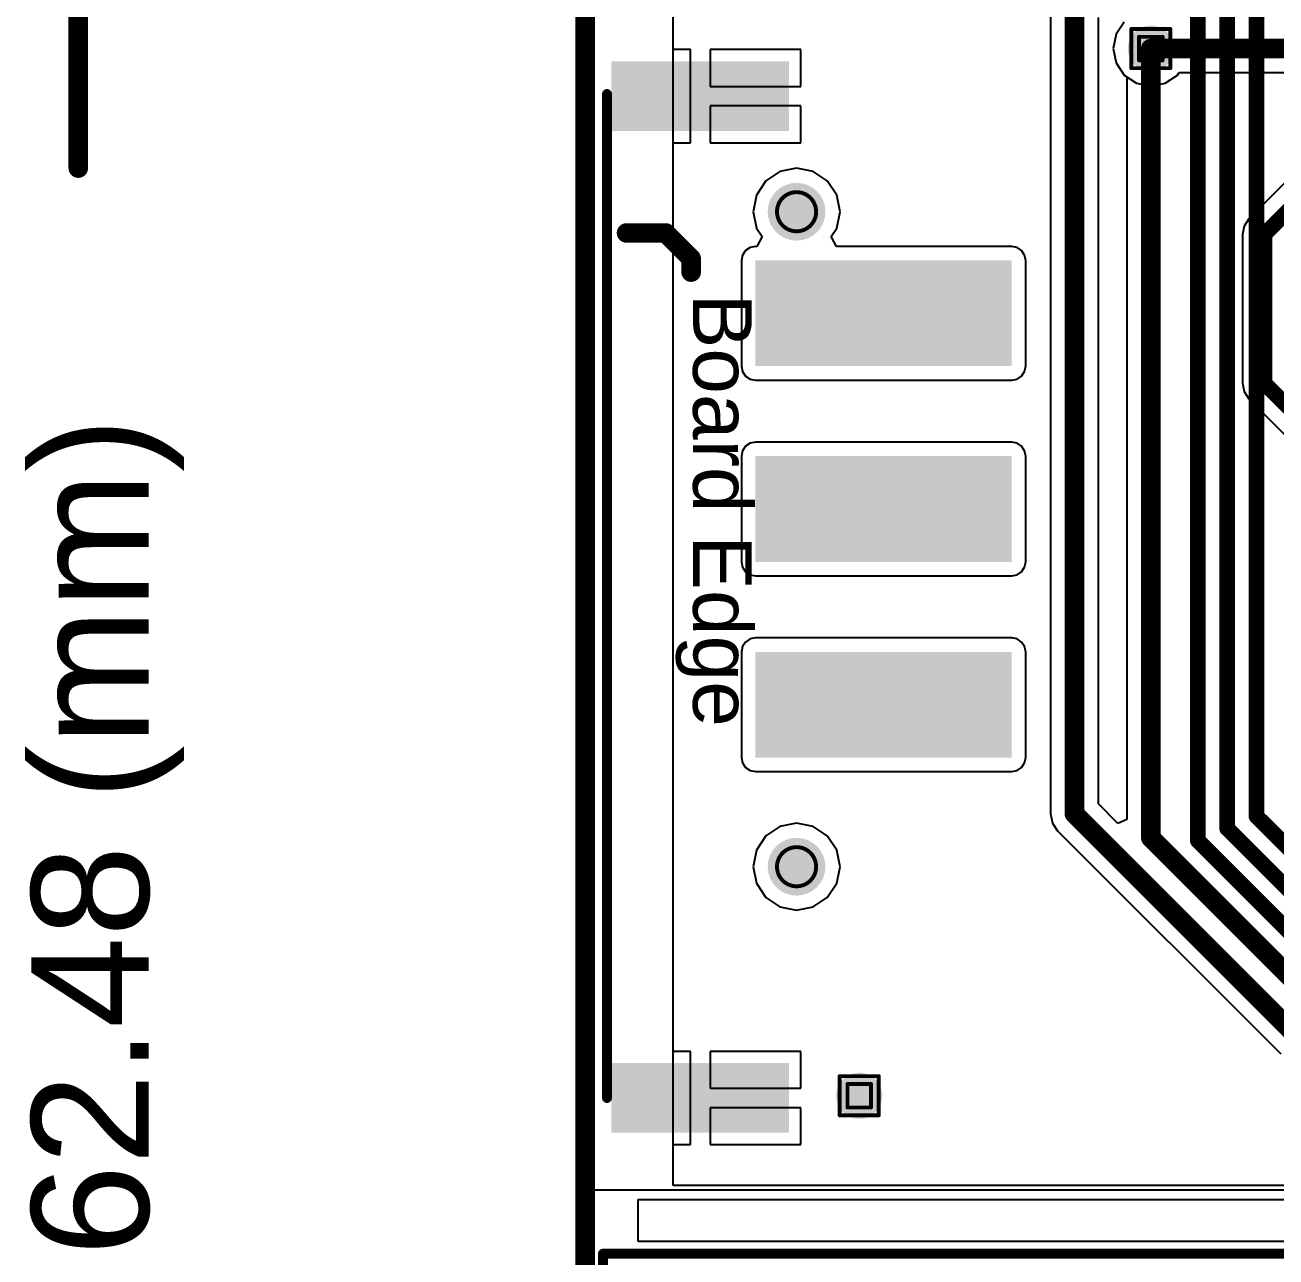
# Model space of a CAD drawing. Header units: inches. Extents: x -8 to 208, y -3 to 109.
# Drawn here: x -7.27 to 8.96, y 23.97 to 39.95 of the extents above; entities that cross this region are included whole.
import ezdxf

# ---------------------------------------------------------------- set-up
doc = ezdxf.new("R2010")
doc.units = ezdxf.units.IN
for name, color, linetype in [('BottomLayer', 5, 'Continuous'), ('BottomSolder', 6, 'Continuous'), ('DrillDrawing', 1, 'Continuous'), ('KeepOutLayer', 6, 'Continuous'), ('Mechanical1', 6, 'Continuous'), ('Mechanical2', 216, 'Continuous'), ('MultiLayer', 9, 'Continuous'), ('PadHoleLayer', 156, 'Continuous'), ('TopLayer', 1, 'Continuous'), ('TopOverlay', 2, 'Continuous'), ('TopPaste', 8, 'Continuous'), ('TopSolder', 216, 'Continuous'), ('ViaHoleLayer', 16, 'Continuous')]:
    doc.layers.add(name, color=color, linetype=linetype)
doc.styles.add('Arial', font='', dxfattribs={"height": 0.2})
doc.styles.get('Arial').set_extended_font_data('Arial')

# ---------------------------------------------------------------- blocks, each defined once
blk = doc.blocks.new('XKNANO_113_9')
at = {"layer": 'BottomSolder'}
for points in [[(-5.102, -5.388), (-4.898, -5.388), (-4.898, -5.592), (-5.102, -5.592)], [(3.398, -5.388), (3.602, -5.388), (3.602, -5.592), (3.398, -5.592)]]:
    blk.add_hatch(color=6, dxfattribs=at).paths.add_polyline_path(points)
at = {"layer": 'KeepOutLayer'}
for points in [[(-4.368, 1.595), (-2.996, 1.595), (-2.996, 4.922), (-4.368, 4.922)], [(-1.828, 1.595), (-0.456, 1.595), (-0.456, 4.922), (-1.828, 4.922)], [(0.712, 1.595), (2.084, 1.595), (2.084, 4.922), (0.712, 4.922)], [(-4.368, -6.025), (-2.996, -6.025), (-2.996, -2.698), (-4.368, -2.698)], [(-1.828, -6.025), (-0.456, -6.025), (-0.456, -2.698), (-1.828, -2.698)], [(0.712, -6.025), (2.084, -6.025), (2.084, -2.698), (0.712, -2.698)]]:
    blk.add_hatch(color=6, dxfattribs=at).paths.add_polyline_path(points)
at = {"layer": 'PadHoleLayer'}
h = blk.add_hatch(color=156, dxfattribs=at)
edge = h.paths.add_edge_path()
edge.add_arc((-5, -5.49), 0.375, 0, 360)
h = blk.add_hatch(color=156, dxfattribs=at)
edge = h.paths.add_edge_path()
edge.add_arc((3.5, -5.49), 0.375, 0, 360)
at = {"layer": 'TopLayer'}
for points in [[(-5.23, 7.31), (-4.43, 7.31), (-4.43, 6.17), (-5.23, 6.17)], [(-3.96, 7.31), (-3.16, 7.31), (-3.16, 6.17), (-3.96, 6.17)], [(-2.69, 7.31), (-1.89, 7.31), (-1.89, 6.17), (-2.69, 6.17)], [(-1.42, 7.31), (-0.62, 7.31), (-0.62, 6.17), (-1.42, 6.17)], [(-0.15, 7.31), (0.65, 7.31), (0.65, 6.17), (-0.15, 6.17)], [(1.12, 7.31), (1.92, 7.31), (1.92, 6.17), (1.12, 6.17)], [(2.07, 7.31), (2.87, 7.31), (2.87, 6.17), (2.07, 6.17)], [(-6.85, 6.31), (-6.15, 6.31), (-6.15, 4.21), (-6.85, 4.21)], [(6.15, 6.31), (6.85, 6.31), (6.85, 4.21), (6.15, 4.21)], [(-6.85, -5.69), (-6.15, -5.69), (-6.15, -7.79), (-6.85, -7.79)], [(6.15, -5.69), (6.85, -5.69), (6.85, -7.79), (6.15, -7.79)]]:
    blk.add_hatch(color=1, dxfattribs=at).paths.add_polyline_path(points)
at = {"layer": 'TopPaste'}
for points in [[(-5.23, 7.31), (-4.43, 7.31), (-4.43, 6.17), (-5.23, 6.17)], [(-3.96, 7.31), (-3.16, 7.31), (-3.16, 6.17), (-3.96, 6.17)], [(-2.69, 7.31), (-1.89, 7.31), (-1.89, 6.17), (-2.69, 6.17)], [(-1.42, 7.31), (-0.62, 7.31), (-0.62, 6.17), (-1.42, 6.17)], [(-0.15, 7.31), (0.65, 7.31), (0.65, 6.17), (-0.15, 6.17)], [(1.12, 7.31), (1.92, 7.31), (1.92, 6.17), (1.12, 6.17)], [(2.07, 7.31), (2.87, 7.31), (2.87, 6.17), (2.07, 6.17)], [(-6.85, 6.31), (-6.15, 6.31), (-6.15, 4.21), (-6.85, 4.21)], [(6.15, 6.31), (6.85, 6.31), (6.85, 4.21), (6.15, 4.21)], [(-6.85, -5.69), (-6.15, -5.69), (-6.15, -7.79), (-6.85, -7.79)], [(6.15, -5.69), (6.85, -5.69), (6.85, -7.79), (6.15, -7.79)]]:
    blk.add_hatch(color=8, dxfattribs=at).paths.add_polyline_path(points)
at = {"layer": 'TopSolder'}
for points in [[(-5.332, 7.412), (-4.328, 7.412), (-4.328, 6.068), (-5.332, 6.068)], [(-4.062, 7.412), (-3.058, 7.412), (-3.058, 6.068), (-4.062, 6.068)], [(-2.792, 7.412), (-1.788, 7.412), (-1.788, 6.068), (-2.792, 6.068)], [(-1.522, 7.412), (-0.518, 7.412), (-0.518, 6.068), (-1.522, 6.068)], [(-0.252, 7.412), (0.752, 7.412), (0.752, 6.068), (-0.252, 6.068)], [(1.018, 7.412), (2.022, 7.412), (2.022, 6.068), (1.018, 6.068)], [(1.968, 7.412), (2.972, 7.412), (2.972, 6.068), (1.968, 6.068)], [(-6.952, 6.412), (-6.048, 6.412), (-6.048, 4.108), (-6.952, 4.108)], [(6.048, 6.412), (6.952, 6.412), (6.952, 4.108), (6.048, 4.108)], [(-5.102, -5.388), (-4.898, -5.388), (-4.898, -5.592), (-5.102, -5.592)], [(3.398, -5.388), (3.602, -5.388), (3.602, -5.592), (3.398, -5.592)], [(-6.952, -5.588), (-6.048, -5.588), (-6.048, -7.892), (-6.952, -7.892)], [(6.048, -5.588), (6.952, -5.588), (6.952, -7.892), (6.048, -7.892)]]:
    blk.add_hatch(color=216, dxfattribs=at).paths.add_polyline_path(points)
at = {"layer": 'TopOverlay'}
for points in [[(-5.461, 7.061, 0.127, 0.127, 0), (-6.604, 7.061, 0.127, 0.127, 0)], [(-6.604, 6.553, 0.127, 0.127, 0), (-6.604, 7.061, 0.127, 0.127, 0)], [(6.579, 7.061, 0.127, 0.127, 0), (5.436, 7.061, 0.127, 0.127, 0)], [(6.579, 6.553, 0.127, 0.127, 0), (6.579, 7.061, 0.127, 0.127, 0)], [(-4.724, -7.188, 0.254, 0.254, 0), (-4.394, -6.858, 0.254, 0.254, 0)], [(-4.216, -6.858, 0.254, 0.254, 0), (-4.394, -6.858, 0.254, 0.254, 0)], [(-4.724, -7.696, 0.254, 0.254, 0), (-4.724, -7.188, 0.254, 0.254, 0)], [(6.502, -7.95, 0.127, 0.127, 0), (-6.528, -7.95, 0.127, 0.127, 0)]]:
    blk.add_lwpolyline(points, format="xyseb", dxfattribs=at)
for points in [[(-6.636, 7.061, 0.0635, 0.0635, 1), (-6.572, 7.061, 0.0635, 0.0635, 1)], [(-6.636, 7.061, 0.0635, 0.0635, 1), (-6.572, 7.061, 0.0635, 0.0635, 1)], [(-5.493, 7.061, 0.0635, 0.0635, 1), (-5.429, 7.061, 0.0635, 0.0635, 1)], [(5.404, 7.061, 0.0635, 0.0635, 1), (5.467, 7.061, 0.0635, 0.0635, 1)], [(6.547, 7.061, 0.0635, 0.0635, 1), (6.61, 7.061, 0.0635, 0.0635, 1)], [(6.547, 7.061, 0.0635, 0.0635, 1), (6.61, 7.061, 0.0635, 0.0635, 1)], [(-6.636, 6.553, 0.0635, 0.0635, 1), (-6.572, 6.553, 0.0635, 0.0635, 1)], [(6.547, 6.553, 0.0635, 0.0635, 1), (6.61, 6.553, 0.0635, 0.0635, 1)], [(-4.458, -6.858, 0.127, 0.127, 1), (-4.331, -6.858, 0.127, 0.127, 1)], [(-4.458, -6.858, 0.127, 0.127, 1), (-4.331, -6.858, 0.127, 0.127, 1)], [(-4.28, -6.858, 0.127, 0.127, 1), (-4.153, -6.858, 0.127, 0.127, 1)], [(-4.788, -7.188, 0.127, 0.127, 1), (-4.661, -7.188, 0.127, 0.127, 1)], [(-4.788, -7.188, 0.127, 0.127, 1), (-4.661, -7.188, 0.127, 0.127, 1)], [(-4.788, -7.696, 0.127, 0.127, 1), (-4.661, -7.696, 0.127, 0.127, 1)], [(-6.56, -7.95, 0.0635, 0.0635, 1), (-6.496, -7.95, 0.0635, 0.0635, 1)], [(6.471, -7.95, 0.0635, 0.0635, 1), (6.534, -7.95, 0.0635, 0.0635, 1)]]:
    blk.add_lwpolyline(points, format="xyseb", close=True, dxfattribs=at)
at = {"layer": 'TopOverlay', "style": 'Arial'}
blk.add_text('Board Edge', height=0.762, dxfattribs=at).set_placement((-3.937, -6.833))
blk = doc.blocks.new('J102K1CS33VDC_20_83')
at = {"layer": 'BottomLayer'}
blk.add_hatch(color=5, dxfattribs=at).paths.add_polyline_path([(1, 1), (1, -1), (-1, -1), (-1, 1)])
h = blk.add_hatch(color=5, dxfattribs=at)
edge = h.paths.add_edge_path()
edge.add_arc((10.16, 0), 1, 0, 360)
h = blk.add_hatch(color=5, dxfattribs=at)
edge = h.paths.add_edge_path()
edge.add_arc((12.7, 0), 1, 0, 360)
h = blk.add_hatch(color=5, dxfattribs=at)
edge = h.paths.add_edge_path()
edge.add_arc((10.16, -7.62), 1, 0, 360)
h = blk.add_hatch(color=5, dxfattribs=at)
edge = h.paths.add_edge_path()
edge.add_arc((12.7, -7.62), 1, 0, 360)
at = {"layer": 'BottomSolder'}
blk.add_hatch(color=6, dxfattribs=at).paths.add_polyline_path([(1.102, 1.102), (1.102, -1.102), (-1.102, -1.102), (-1.102, 1.102)])
h = blk.add_hatch(color=6, dxfattribs=at)
edge = h.paths.add_edge_path()
edge.add_arc((10.16, 0), 1.102, 0, 360)
h = blk.add_hatch(color=6, dxfattribs=at)
edge = h.paths.add_edge_path()
edge.add_arc((12.7, 0), 1.102, 0, 360)
h = blk.add_hatch(color=6, dxfattribs=at)
edge = h.paths.add_edge_path()
edge.add_arc((10.16, -7.62), 1.102, 0, 360)
h = blk.add_hatch(color=6, dxfattribs=at)
edge = h.paths.add_edge_path()
edge.add_arc((12.7, -7.62), 1.102, 0, 360)
at = {"layer": 'MultiLayer'}
blk.add_hatch(color=9, dxfattribs=at).paths.add_polyline_path([(1, 1), (1, -1), (-1, -1), (-1, 1)])
h = blk.add_hatch(color=9, dxfattribs=at)
edge = h.paths.add_edge_path()
edge.add_arc((10.16, 0), 1, 0, 360)
h = blk.add_hatch(color=9, dxfattribs=at)
edge = h.paths.add_edge_path()
edge.add_arc((12.7, 0), 1, 0, 360)
h = blk.add_hatch(color=9, dxfattribs=at)
edge = h.paths.add_edge_path()
edge.add_arc((10.16, -7.62), 1, 0, 360)
h = blk.add_hatch(color=9, dxfattribs=at)
edge = h.paths.add_edge_path()
edge.add_arc((12.7, -7.62), 1, 0, 360)
at = {"layer": 'PadHoleLayer'}
h = blk.add_hatch(color=156, dxfattribs=at)
edge = h.paths.add_edge_path()
edge.add_arc((0, 0), 0.51, 0, 360)
h = blk.add_hatch(color=156, dxfattribs=at)
edge = h.paths.add_edge_path()
edge.add_arc((10.16, 0), 0.51, 0, 360)
h = blk.add_hatch(color=156, dxfattribs=at)
edge = h.paths.add_edge_path()
edge.add_arc((12.7, 0), 0.51, 0, 360)
h = blk.add_hatch(color=156, dxfattribs=at)
edge = h.paths.add_edge_path()
edge.add_arc((10.16, -7.62), 0.51, 0, 360)
h = blk.add_hatch(color=156, dxfattribs=at)
edge = h.paths.add_edge_path()
edge.add_arc((12.7, -7.62), 0.51, 0, 360)
at = {"layer": 'TopLayer'}
blk.add_hatch(color=1, dxfattribs=at).paths.add_polyline_path([(1, 1), (1, -1), (-1, -1), (-1, 1)])
h = blk.add_hatch(color=1, dxfattribs=at)
edge = h.paths.add_edge_path()
edge.add_arc((10.16, 0), 1, 0, 360)
h = blk.add_hatch(color=1, dxfattribs=at)
edge = h.paths.add_edge_path()
edge.add_arc((12.7, 0), 1, 0, 360)
h = blk.add_hatch(color=1, dxfattribs=at)
edge = h.paths.add_edge_path()
edge.add_arc((10.16, -7.62), 1, 0, 360)
h = blk.add_hatch(color=1, dxfattribs=at)
edge = h.paths.add_edge_path()
edge.add_arc((12.7, -7.62), 1, 0, 360)
at = {"layer": 'TopSolder'}
blk.add_hatch(color=216, dxfattribs=at).paths.add_polyline_path([(1.102, 1.102), (1.102, -1.102), (-1.102, -1.102), (-1.102, 1.102)])
h = blk.add_hatch(color=216, dxfattribs=at)
edge = h.paths.add_edge_path()
edge.add_arc((10.16, 0), 1.102, 0, 360)
h = blk.add_hatch(color=216, dxfattribs=at)
edge = h.paths.add_edge_path()
edge.add_arc((12.7, 0), 1.102, 0, 360)
h = blk.add_hatch(color=216, dxfattribs=at)
edge = h.paths.add_edge_path()
edge.add_arc((10.16, -7.62), 1.102, 0, 360)
h = blk.add_hatch(color=216, dxfattribs=at)
edge = h.paths.add_edge_path()
edge.add_arc((12.7, -7.62), 1.102, 0, 360)
at = {"layer": 'TopOverlay'}
for points in [[(-1.42, -3.81, 0.127, 0.127, 0), (-1.42, 1.48, 0.127, 0.127, 0)], [(-1.42, 1.48, 0.127, 0.127, 0), (14.12, 1.48, 0.127, 0.127, 0)], [(14.12, -3.81, 0.127, 0.127, 0), (14.12, 1.48, 0.127, 0.127, 0)], [(1.252, 0.028, 0.254, 0.254, 0), (1.379, 0.155, 0.254, 0.254, 0)], [(1.379, -0.099, 0.254, 0.254, 0), (1.379, 0.155, 0.254, 0.254, 0)], [(1.252, 0.028, 0.254, 0.254, 0), (1.379, -0.099, 0.254, 0.254, 0)], [(10.16, -2.057, 0.254, 0.254, 0), (10.16, -1.549, 0.254, 0.254, 0)], [(12.7, -2.057, 0.254, 0.254, 0), (12.7, -1.549, 0.254, 0.254, 0)], [(1.27, -5.766, 0.254, 0.254, 0), (1.27, -1.753, 0.254, 0.254, 0)], [(10.16, -2.057, 0.254, 0.254, 0), (12.7, -2.057, 0.254, 0.254, 0)], [(9.906, -4.343, 0.254, 0.254, 0), (9.906, -3.632, 0.254, 0.254, 0)], [(9.906, -3.632, 0.254, 0.254, 0), (12.751, -3.632, 0.254, 0.254, 0)], [(12.751, -4.318, 0.254, 0.254, 0), (12.751, -3.632, 0.254, 0.254, 0)], [(-1.42, -9.1, 0.127, 0.127, 0), (-1.42, -3.81, 0.127, 0.127, 0)], [(14.12, -9.1, 0.127, 0.127, 0), (14.12, -3.81, 0.127, 0.127, 0)], [(9.398, -5.766, 0.254, 0.254, 0), (10.465, -4.699, 0.254, 0.254, 0)], [(11.455, -5.918, 0.254, 0.254, 0), (11.455, -5.258, 0.254, 0.254, 0)], [(9.957, -5.918, 0.254, 0.254, 0), (9.957, -5.613, 0.254, 0.254, 0)], [(1.27, -5.766, 0.254, 0.254, 0), (9.398, -5.766, 0.254, 0.254, 0)], [(9.957, -5.918, 0.254, 0.254, 0), (11.455, -5.918, 0.254, 0.254, 0)], [(-1.42, -9.1, 0.127, 0.127, 0), (14.12, -9.1, 0.127, 0.127, 0)]]:
    blk.add_lwpolyline(points, format="xyseb", dxfattribs=at)
for points in [[(-1.452, 1.48, 0.0635, 0.0635, 1), (-1.388, 1.48, 0.0635, 0.0635, 1)], [(-1.452, 1.48, 0.0635, 0.0635, 1), (-1.388, 1.48, 0.0635, 0.0635, 1)], [(14.088, 1.48, 0.0635, 0.0635, 1), (14.152, 1.48, 0.0635, 0.0635, 1)], [(14.088, 1.48, 0.0635, 0.0635, 1), (14.152, 1.48, 0.0635, 0.0635, 1)], [(1.315, 0.155, 0.127, 0.127, 1), (1.442, 0.155, 0.127, 0.127, 1)], [(1.315, 0.155, 0.127, 0.127, 1), (1.442, 0.155, 0.127, 0.127, 1)], [(1.188, 0.028, 0.127, 0.127, 1), (1.315, 0.028, 0.127, 0.127, 1)], [(1.188, 0.028, 0.127, 0.127, 1), (1.315, 0.028, 0.127, 0.127, 1)], [(1.315, -0.099, 0.127, 0.127, 1), (1.442, -0.099, 0.127, 0.127, 1)], [(1.315, -0.099, 0.127, 0.127, 1), (1.442, -0.099, 0.127, 0.127, 1)], [(10.457, -1.549, 0.254, 0.254, 1), (9.863, -1.549, 0.254, 0.254, 1)], [(12.997, -1.549, 0.254, 0.254, 1), (12.403, -1.549, 0.254, 0.254, 1)], [(1.567, -1.753, 0.254, 0.254, 1), (0.973, -1.753, 0.254, 0.254, 1)], [(9.799, -1.549, 0.127, 0.127, 1), (9.926, -1.549, 0.127, 0.127, 1)], [(10.097, -1.549, 0.127, 0.127, 1), (10.223, -1.549, 0.127, 0.127, 1)], [(10.394, -1.549, 0.127, 0.127, 1), (10.521, -1.549, 0.127, 0.127, 1)], [(12.339, -1.549, 0.127, 0.127, 1), (12.466, -1.549, 0.127, 0.127, 1)], [(12.636, -1.549, 0.127, 0.127, 1), (12.764, -1.549, 0.127, 0.127, 1)], [(12.934, -1.549, 0.127, 0.127, 1), (13.061, -1.549, 0.127, 0.127, 1)], [(0.909, -1.753, 0.127, 0.127, 1), (1.036, -1.753, 0.127, 0.127, 1)], [(1.206, -1.753, 0.127, 0.127, 1), (1.333, -1.753, 0.127, 0.127, 1)], [(1.504, -1.753, 0.127, 0.127, 1), (1.631, -1.753, 0.127, 0.127, 1)], [(10.097, -2.057, 0.127, 0.127, 1), (10.223, -2.057, 0.127, 0.127, 1)], [(10.097, -2.057, 0.127, 0.127, 1), (10.223, -2.057, 0.127, 0.127, 1)], [(12.636, -2.057, 0.127, 0.127, 1), (12.764, -2.057, 0.127, 0.127, 1)], [(12.636, -2.057, 0.127, 0.127, 1), (12.764, -2.057, 0.127, 0.127, 1)], [(9.842, -3.632, 0.127, 0.127, 1), (9.97, -3.632, 0.127, 0.127, 1)], [(9.842, -3.632, 0.127, 0.127, 1), (9.97, -3.632, 0.127, 0.127, 1)], [(12.687, -3.632, 0.127, 0.127, 1), (12.814, -3.632, 0.127, 0.127, 1)], [(12.687, -3.632, 0.127, 0.127, 1), (12.814, -3.632, 0.127, 0.127, 1)], [(-1.452, -3.81, 0.0635, 0.0635, 1), (-1.388, -3.81, 0.0635, 0.0635, 1)], [(-1.452, -3.81, 0.0635, 0.0635, 1), (-1.388, -3.81, 0.0635, 0.0635, 1)], [(13.048, -4.318, 0.254, 0.254, 1), (12.454, -4.318, 0.254, 0.254, 1)], [(14.088, -3.81, 0.0635, 0.0635, 1), (14.152, -3.81, 0.0635, 0.0635, 1)], [(14.088, -3.81, 0.0635, 0.0635, 1), (14.152, -3.81, 0.0635, 0.0635, 1)], [(10.203, -4.343, 0.254, 0.254, 1), (9.609, -4.343, 0.254, 0.254, 1)], [(9.545, -4.343, 0.127, 0.127, 1), (9.672, -4.343, 0.127, 0.127, 1)], [(9.842, -4.343, 0.127, 0.127, 1), (9.97, -4.343, 0.127, 0.127, 1)], [(10.14, -4.343, 0.127, 0.127, 1), (10.267, -4.343, 0.127, 0.127, 1)], [(12.39, -4.318, 0.127, 0.127, 1), (12.517, -4.318, 0.127, 0.127, 1)], [(12.687, -4.318, 0.127, 0.127, 1), (12.814, -4.318, 0.127, 0.127, 1)], [(12.985, -4.318, 0.127, 0.127, 1), (13.112, -4.318, 0.127, 0.127, 1)], [(10.401, -4.699, 0.127, 0.127, 1), (10.528, -4.699, 0.127, 0.127, 1)], [(11.753, -5.258, 0.254, 0.254, 1), (11.158, -5.258, 0.254, 0.254, 1)], [(11.095, -5.258, 0.127, 0.127, 1), (11.222, -5.258, 0.127, 0.127, 1)], [(11.392, -5.258, 0.127, 0.127, 1), (11.519, -5.258, 0.127, 0.127, 1)], [(11.689, -5.258, 0.127, 0.127, 1), (11.816, -5.258, 0.127, 0.127, 1)], [(9.893, -5.613, 0.127, 0.127, 1), (10.02, -5.613, 0.127, 0.127, 1)], [(1.206, -5.766, 0.127, 0.127, 1), (1.333, -5.766, 0.127, 0.127, 1)], [(1.206, -5.766, 0.127, 0.127, 1), (1.333, -5.766, 0.127, 0.127, 1)], [(9.334, -5.766, 0.127, 0.127, 1), (9.461, -5.766, 0.127, 0.127, 1)], [(9.334, -5.766, 0.127, 0.127, 1), (9.461, -5.766, 0.127, 0.127, 1)], [(9.893, -5.918, 0.127, 0.127, 1), (10.02, -5.918, 0.127, 0.127, 1)], [(9.893, -5.918, 0.127, 0.127, 1), (10.02, -5.918, 0.127, 0.127, 1)], [(11.392, -5.918, 0.127, 0.127, 1), (11.519, -5.918, 0.127, 0.127, 1)], [(11.392, -5.918, 0.127, 0.127, 1), (11.519, -5.918, 0.127, 0.127, 1)], [(-1.452, -9.1, 0.0635, 0.0635, 1), (-1.388, -9.1, 0.0635, 0.0635, 1)], [(-1.452, -9.1, 0.0635, 0.0635, 1), (-1.388, -9.1, 0.0635, 0.0635, 1)], [(14.088, -9.1, 0.0635, 0.0635, 1), (14.152, -9.1, 0.0635, 0.0635, 1)], [(14.088, -9.1, 0.0635, 0.0635, 1), (14.152, -9.1, 0.0635, 0.0635, 1)]]:
    blk.add_lwpolyline(points, format="xyseb", close=True, dxfattribs=at)
at = {"layer": 'TopOverlay', "style": 'Arial'}
blk.add_text('1', height=0.8, rotation=360, dxfattribs=at).set_placement((-0.33, -2.134))

msp = doc.modelspace()

# ---------------------------------------------------------------- hatches: boundary and pattern name
at = {"layer": 'BottomLayer'}
h = msp.add_hatch(color=5, dxfattribs=at)
edge = h.paths.add_edge_path()
edge.add_arc((7.341, 39.649), 0.3, 0, 360)
h = msp.add_hatch(color=5, dxfattribs=at)
edge = h.paths.add_edge_path()
edge.add_arc((3.556, 26.06), 0.3, 0, 360)
at = {"layer": 'TopLayer'}
h = msp.add_hatch(color=1, dxfattribs=at)
edge = h.paths.add_edge_path()
edge.add_arc((7.341, 39.649), 0.3, 0, 360)
h = msp.add_hatch(color=1, dxfattribs=at)
edge = h.paths.add_edge_path()
edge.add_arc((3.556, 26.06), 0.3, 0, 360)
at = {"layer": 'ViaHoleLayer'}
h = msp.add_hatch(color=16, dxfattribs=at)
edge = h.paths.add_edge_path()
edge.add_arc((7.341, 39.649), 0.15, 0, 360)
h = msp.add_hatch(color=16, dxfattribs=at)
edge = h.paths.add_edge_path()
edge.add_arc((3.556, 26.06), 0.15, 0, 360)

# ---------------------------------------------------------------- linework, layer by layer
at = {"layer": 'BottomLayer'}
for p, q in [((1.143, 24.895), (1.143, 56.845)), ((6.996, 39.994), (6.891, 39.836)), ((6.891, 39.836), (6.853, 39.649)), ((6.853, 39.649), (6.891, 39.463)), ((6.891, 39.463), (6.996, 39.305)), ((6.996, 39.305), (7.154, 39.199)), ((7.527, 39.199), (7.685, 39.305)), ((7.685, 39.305), (7.708, 39.339)), ((7.708, 39.339), (9.412, 39.339)), ((7.154, 39.199), (7.341, 39.162)), ((7.341, 39.162), (7.527, 39.199)), ((2.528, 38.053), (2.345, 37.931)), ((2.743, 38.096), (2.528, 38.053)), ((2.959, 38.053), (2.743, 38.096)), ((3.142, 37.931), (2.959, 38.053)), ((9.319, 38.144), (8.612, 37.438)), ((2.345, 37.931), (2.222, 37.748)), ((3.264, 37.748), (3.142, 37.931)), ((2.222, 37.748), (2.18, 37.532)), ((3.307, 37.532), (3.264, 37.748)), ((2.18, 37.532), (2.222, 37.317)), ((3.264, 37.317), (3.307, 37.532)), ((8.551, 37.345), (8.529, 37.236)), ((8.612, 37.438), (8.551, 37.345)), ((2.222, 37.317), (2.295, 37.209)), ((2.295, 37.209), (2.227, 37.082)), ((3.192, 37.209), (3.264, 37.317)), ((3.26, 37.082), (3.192, 37.209)), ((8.529, 37.236), (8.529, 37.236)), ((8.529, 37.236), (8.529, 35.306)), ((2.08, 37.028), (2.041, 36.97)), ((2.139, 37.068), (2.08, 37.028)), ((2.208, 37.082), (2.139, 37.068)), ((2.227, 37.082), (2.208, 37.082)), ((5.535, 37.082), (3.26, 37.082)), ((5.605, 37.068), (5.535, 37.082)), ((5.664, 37.028), (5.605, 37.068)), ((5.703, 36.97), (5.664, 37.028)), ((2.041, 36.97), (2.027, 36.9)), ((2.027, 36.9), (2.027, 35.529)), ((5.717, 36.9), (5.703, 36.97)), ((5.717, 35.529), (5.717, 36.9)), ((2.027, 35.529), (2.041, 35.459)), ((2.041, 35.459), (2.08, 35.4)), ((2.08, 35.4), (2.139, 35.361)), ((5.605, 35.361), (5.664, 35.4)), ((5.664, 35.4), (5.703, 35.459)), ((5.703, 35.459), (5.717, 35.529)), ((2.139, 35.361), (2.208, 35.347)), ((2.208, 35.347), (5.535, 35.347)), ((5.535, 35.347), (5.605, 35.361)), ((8.529, 35.306), (8.529, 35.306)), ((8.529, 35.306), (8.551, 35.197)), ((8.551, 35.197), (8.612, 35.105)), ((8.612, 35.105), (9.273, 34.444)), ((2.041, 34.43), (2.027, 34.36)), ((2.08, 34.488), (2.041, 34.43)), ((2.139, 34.528), (2.08, 34.488)), ((2.208, 34.542), (2.139, 34.528)), ((5.535, 34.542), (2.208, 34.542)), ((5.605, 34.528), (5.535, 34.542)), ((5.664, 34.488), (5.605, 34.528)), ((5.703, 34.43), (5.664, 34.488)), ((5.717, 34.36), (5.703, 34.43)), ((2.027, 34.36), (2.027, 32.989)), ((5.717, 32.989), (5.717, 34.36)), ((2.027, 32.989), (2.041, 32.919)), ((5.703, 32.919), (5.717, 32.989)), ((2.041, 32.919), (2.08, 32.86)), ((2.08, 32.86), (2.139, 32.821)), ((2.139, 32.821), (2.208, 32.807)), ((2.208, 32.807), (5.535, 32.807)), ((5.535, 32.807), (5.605, 32.821)), ((5.605, 32.821), (5.664, 32.86)), ((5.664, 32.86), (5.703, 32.919)), ((2.139, 31.988), (2.08, 31.948)), ((2.208, 32.002), (2.139, 31.988)), ((5.535, 32.002), (2.208, 32.002)), ((5.605, 31.988), (5.535, 32.002)), ((5.664, 31.948), (5.605, 31.988)), ((2.041, 31.89), (2.027, 31.82)), ((2.027, 31.82), (2.027, 30.449)), ((2.08, 31.948), (2.041, 31.89)), ((5.703, 31.89), (5.664, 31.948)), ((5.717, 31.82), (5.703, 31.89)), ((5.717, 30.449), (5.717, 31.82)), ((2.027, 30.449), (2.041, 30.379)), ((2.041, 30.379), (2.08, 30.32)), ((5.664, 30.32), (5.703, 30.379)), ((5.703, 30.379), (5.717, 30.449)), ((2.08, 30.32), (2.139, 30.281)), ((2.139, 30.281), (2.208, 30.267)), ((2.208, 30.267), (5.535, 30.267)), ((5.535, 30.267), (5.605, 30.281)), ((5.605, 30.281), (5.664, 30.32)), ((2.528, 29.553), (2.345, 29.431)), ((2.743, 29.596), (2.528, 29.553)), ((2.959, 29.553), (2.743, 29.596)), ((3.142, 29.431), (2.959, 29.553)), ((2.345, 29.431), (2.222, 29.248)), ((3.264, 29.248), (3.142, 29.431)), ((2.222, 29.248), (2.18, 29.032)), ((3.307, 29.032), (3.264, 29.248)), ((2.18, 29.032), (2.222, 28.817)), ((3.264, 28.817), (3.307, 29.032)), ((2.222, 28.817), (2.345, 28.634)), ((3.142, 28.634), (3.264, 28.817)), ((2.345, 28.634), (2.528, 28.511)), ((2.959, 28.511), (3.142, 28.634)), ((2.528, 28.511), (2.743, 28.469)), ((2.743, 28.469), (2.959, 28.511)), ((0, 0.686), (0, 24.841)), ((0, 24.841), (16.789, 24.841)), ((10.297, 24.895), (1.143, 24.895))]:
    msp.add_line(p, q, dxfattribs=at)
for points in [[(7.341, 39.649, 0.254, 0.254, 0), (9.779, 39.649, 0.254, 0.254, 0)], [(8.814, 37.236, 0.203, 0.203, 0), (9.52, 37.943, 0.203, 0.203, 0)], [(8.814, 35.306, 0.203, 0.203, 0), (8.814, 37.236, 0.203, 0.203, 0)], [(8.814, 35.306, 0.203, 0.203, 0), (9.474, 34.646, 0.203, 0.203, 0)]]:
    msp.add_lwpolyline(points, format="xyseb", dxfattribs=at)
for points in [[(7.277, 39.649, 0.127, 0.127, 1), (7.404, 39.649, 0.127, 0.127, 1)], [(8.763, 37.236, 0.102, 0.102, 1), (8.865, 37.236, 0.102, 0.102, 1)], [(8.763, 37.236, 0.102, 0.102, 1), (8.865, 37.236, 0.102, 0.102, 1)], [(8.763, 35.306, 0.102, 0.102, 1), (8.865, 35.306, 0.102, 0.102, 1)], [(8.763, 35.306, 0.102, 0.102, 1), (8.865, 35.306, 0.102, 0.102, 1)]]:
    msp.add_lwpolyline(points, format="xyseb", close=True, dxfattribs=at)
at = {"layer": 'DrillDrawing'}
for points in [[(7.087, 39.903, 0.0508, 0.0508, 0), (7.595, 39.903, 0.0508, 0.0508, 0)], [(7.087, 39.395, 0.0508, 0.0508, 0), (7.087, 39.903, 0.0508, 0.0508, 0)], [(7.188, 39.802, 0.0508, 0.0508, 0), (7.493, 39.802, 0.0508, 0.0508, 0)], [(7.188, 39.497, 0.0508, 0.0508, 0), (7.188, 39.802, 0.0508, 0.0508, 0)], [(7.493, 39.497, 0.0508, 0.0508, 0), (7.493, 39.802, 0.0508, 0.0508, 0)], [(7.595, 39.395, 0.0508, 0.0508, 0), (7.595, 39.903, 0.0508, 0.0508, 0)], [(7.188, 39.497, 0.0508, 0.0508, 0), (7.493, 39.497, 0.0508, 0.0508, 0)], [(7.087, 39.395, 0.0508, 0.0508, 0), (7.595, 39.395, 0.0508, 0.0508, 0)], [(3.302, 26.314, 0.0508, 0.0508, 0), (3.81, 26.314, 0.0508, 0.0508, 0)], [(3.302, 25.806, 0.0508, 0.0508, 0), (3.302, 26.314, 0.0508, 0.0508, 0)], [(3.81, 25.806, 0.0508, 0.0508, 0), (3.81, 26.314, 0.0508, 0.0508, 0)], [(3.404, 26.213, 0.0508, 0.0508, 0), (3.708, 26.213, 0.0508, 0.0508, 0)], [(3.404, 25.908, 0.0508, 0.0508, 0), (3.404, 26.213, 0.0508, 0.0508, 0)], [(3.708, 25.908, 0.0508, 0.0508, 0), (3.708, 26.213, 0.0508, 0.0508, 0)], [(3.302, 25.806, 0.0508, 0.0508, 0), (3.81, 25.806, 0.0508, 0.0508, 0)], [(3.404, 25.908, 0.0508, 0.0508, 0), (3.708, 25.908, 0.0508, 0.0508, 0)]]:
    msp.add_lwpolyline(points, format="xyseb", dxfattribs=at)
for points in [[(7.074, 39.903, 0.0254, 0.0254, 1), (7.099, 39.903, 0.0254, 0.0254, 1)], [(7.074, 39.903, 0.0254, 0.0254, 1), (7.099, 39.903, 0.0254, 0.0254, 1)], [(7.175, 39.802, 0.0254, 0.0254, 1), (7.201, 39.802, 0.0254, 0.0254, 1)], [(7.175, 39.802, 0.0254, 0.0254, 1), (7.201, 39.802, 0.0254, 0.0254, 1)], [(7.48, 39.802, 0.0254, 0.0254, 1), (7.506, 39.802, 0.0254, 0.0254, 1)], [(7.48, 39.802, 0.0254, 0.0254, 1), (7.506, 39.802, 0.0254, 0.0254, 1)], [(7.582, 39.903, 0.0254, 0.0254, 1), (7.607, 39.903, 0.0254, 0.0254, 1)], [(7.582, 39.903, 0.0254, 0.0254, 1), (7.607, 39.903, 0.0254, 0.0254, 1)], [(7.175, 39.497, 0.0254, 0.0254, 1), (7.201, 39.497, 0.0254, 0.0254, 1)], [(7.175, 39.497, 0.0254, 0.0254, 1), (7.201, 39.497, 0.0254, 0.0254, 1)], [(7.48, 39.497, 0.0254, 0.0254, 1), (7.506, 39.497, 0.0254, 0.0254, 1)], [(7.48, 39.497, 0.0254, 0.0254, 1), (7.506, 39.497, 0.0254, 0.0254, 1)], [(7.074, 39.395, 0.0254, 0.0254, 1), (7.099, 39.395, 0.0254, 0.0254, 1)], [(7.074, 39.395, 0.0254, 0.0254, 1), (7.099, 39.395, 0.0254, 0.0254, 1)], [(7.582, 39.395, 0.0254, 0.0254, 1), (7.607, 39.395, 0.0254, 0.0254, 1)], [(7.582, 39.395, 0.0254, 0.0254, 1), (7.607, 39.395, 0.0254, 0.0254, 1)], [(2.997, 37.532, 0.0508, 0.0508, 1), (2.489, 37.532, 0.0508, 0.0508, 1)], [(2.477, 37.532, 0.0254, 0.0254, 1), (2.502, 37.532, 0.0254, 0.0254, 1)], [(2.985, 37.532, 0.0254, 0.0254, 1), (3.01, 37.532, 0.0254, 0.0254, 1)], [(2.997, 29.032, 0.0508, 0.0508, 1), (2.489, 29.032, 0.0508, 0.0508, 1)], [(2.477, 29.032, 0.0254, 0.0254, 1), (2.502, 29.032, 0.0254, 0.0254, 1)], [(2.985, 29.032, 0.0254, 0.0254, 1), (3.01, 29.032, 0.0254, 0.0254, 1)], [(3.289, 26.314, 0.0254, 0.0254, 1), (3.315, 26.314, 0.0254, 0.0254, 1)], [(3.289, 26.314, 0.0254, 0.0254, 1), (3.315, 26.314, 0.0254, 0.0254, 1)], [(3.797, 26.314, 0.0254, 0.0254, 1), (3.823, 26.314, 0.0254, 0.0254, 1)], [(3.797, 26.314, 0.0254, 0.0254, 1), (3.823, 26.314, 0.0254, 0.0254, 1)], [(3.391, 26.213, 0.0254, 0.0254, 1), (3.416, 26.213, 0.0254, 0.0254, 1)], [(3.391, 26.213, 0.0254, 0.0254, 1), (3.416, 26.213, 0.0254, 0.0254, 1)], [(3.696, 26.213, 0.0254, 0.0254, 1), (3.721, 26.213, 0.0254, 0.0254, 1)], [(3.696, 26.213, 0.0254, 0.0254, 1), (3.721, 26.213, 0.0254, 0.0254, 1)], [(3.289, 25.806, 0.0254, 0.0254, 1), (3.315, 25.806, 0.0254, 0.0254, 1)], [(3.289, 25.806, 0.0254, 0.0254, 1), (3.315, 25.806, 0.0254, 0.0254, 1)], [(3.391, 25.908, 0.0254, 0.0254, 1), (3.416, 25.908, 0.0254, 0.0254, 1)], [(3.391, 25.908, 0.0254, 0.0254, 1), (3.416, 25.908, 0.0254, 0.0254, 1)], [(3.696, 25.908, 0.0254, 0.0254, 1), (3.721, 25.908, 0.0254, 0.0254, 1)], [(3.696, 25.908, 0.0254, 0.0254, 1), (3.721, 25.908, 0.0254, 0.0254, 1)], [(3.797, 25.806, 0.0254, 0.0254, 1), (3.823, 25.806, 0.0254, 0.0254, 1)], [(3.797, 25.806, 0.0254, 0.0254, 1), (3.823, 25.806, 0.0254, 0.0254, 1)]]:
    msp.add_lwpolyline(points, format="xyseb", close=True, dxfattribs=at)
at = {"layer": 'Mechanical1'}
msp.add_lwpolyline([(-6.579, 38.098, 0.254, 0.254, 0), (-6.579, 62.484, 0.254, 0.254, 0)], format="xyseb", dxfattribs=at)
msp.add_lwpolyline([(-6.642, 38.098, 0.127, 0.127, 1), (-6.515, 38.098, 0.127, 0.127, 1)], format="xyseb", close=True, dxfattribs=at)
at = {"layer": 'Mechanical2'}
msp.add_lwpolyline([(0, 62.484, 0.254, 0.254, 0), (0, 0, 0.254, 0.254, 0)], format="xyseb", dxfattribs=at)
at = {"layer": 'MultiLayer'}
for p, q in [((0.686, 24.17), (0.686, 24.714)), ((0.686, 24.714), (10.297, 24.714)), ((10.297, 24.17), (0.686, 24.17))]:
    msp.add_line(p, q, dxfattribs=at)
at = {"layer": 'TopLayer'}
for p, q in [((1.143, 39.636), (1.143, 56.845)), ((6.039, 40.183), (6.039, 29.718)), ((6.661, 29.847), (6.661, 40.054)), ((6.996, 39.994), (6.891, 39.836)), ((6.891, 39.836), (6.853, 39.649)), ((1.366, 39.636), (1.143, 39.636)), ((1.366, 39.032), (1.366, 39.636)), ((2.797, 39.636), (1.62, 39.636)), ((1.62, 39.636), (1.62, 39.159)), ((2.797, 39.159), (2.797, 39.636)), ((6.853, 39.649), (6.891, 39.463)), ((6.891, 39.463), (6.996, 39.305)), ((6.996, 39.305), (7.03, 39.282)), ((1.62, 39.159), (2.797, 39.159)), ((7.03, 39.282), (7.03, 29.644)), ((1.366, 38.428), (1.366, 39.032)), ((2.797, 38.905), (1.62, 38.905)), ((1.62, 38.905), (1.62, 38.428)), ((2.797, 38.428), (2.797, 38.905)), ((1.143, 26.636), (1.143, 38.428)), ((1.143, 38.428), (1.366, 38.428)), ((1.62, 38.428), (2.797, 38.428)), ((2.528, 38.053), (2.345, 37.931)), ((2.743, 38.096), (2.528, 38.053)), ((2.959, 38.053), (2.743, 38.096)), ((3.142, 37.931), (2.959, 38.053)), ((2.345, 37.931), (2.222, 37.748)), ((3.264, 37.748), (3.142, 37.931)), ((2.222, 37.748), (2.18, 37.532)), ((3.307, 37.532), (3.264, 37.748)), ((2.18, 37.532), (2.222, 37.317)), ((3.264, 37.317), (3.307, 37.532)), ((2.222, 37.317), (2.295, 37.209)), ((2.295, 37.209), (2.227, 37.082)), ((3.192, 37.209), (3.264, 37.317)), ((3.26, 37.082), (3.192, 37.209)), ((2.08, 37.028), (2.041, 36.97)), ((2.139, 37.068), (2.08, 37.028)), ((2.208, 37.082), (2.139, 37.068)), ((2.227, 37.082), (2.208, 37.082)), ((5.535, 37.082), (3.26, 37.082)), ((5.605, 37.068), (5.535, 37.082)), ((5.664, 37.028), (5.605, 37.068)), ((5.703, 36.97), (5.664, 37.028)), ((2.041, 36.97), (2.027, 36.9)), ((2.027, 36.9), (2.027, 35.529)), ((5.717, 36.9), (5.703, 36.97)), ((5.717, 35.529), (5.717, 36.9)), ((2.027, 35.529), (2.041, 35.459)), ((2.041, 35.459), (2.08, 35.4)), ((2.08, 35.4), (2.139, 35.361)), ((5.605, 35.361), (5.664, 35.4)), ((5.664, 35.4), (5.703, 35.459)), ((5.703, 35.459), (5.717, 35.529)), ((2.139, 35.361), (2.208, 35.347)), ((2.208, 35.347), (5.535, 35.347)), ((5.535, 35.347), (5.605, 35.361)), ((2.041, 34.43), (2.027, 34.36)), ((2.08, 34.488), (2.041, 34.43)), ((2.139, 34.528), (2.08, 34.488)), ((2.208, 34.542), (2.139, 34.528)), ((5.535, 34.542), (2.208, 34.542)), ((5.605, 34.528), (5.535, 34.542)), ((5.664, 34.488), (5.605, 34.528)), ((5.703, 34.43), (5.664, 34.488)), ((5.717, 34.36), (5.703, 34.43)), ((2.027, 34.36), (2.027, 32.989)), ((5.717, 32.989), (5.717, 34.36)), ((2.027, 32.989), (2.041, 32.919)), ((5.703, 32.919), (5.717, 32.989)), ((2.041, 32.919), (2.08, 32.86)), ((2.08, 32.86), (2.139, 32.821)), ((2.139, 32.821), (2.208, 32.807)), ((2.208, 32.807), (5.535, 32.807)), ((5.535, 32.807), (5.605, 32.821)), ((5.605, 32.821), (5.664, 32.86)), ((5.664, 32.86), (5.703, 32.919)), ((2.139, 31.988), (2.08, 31.948)), ((2.208, 32.002), (2.139, 31.988)), ((5.535, 32.002), (2.208, 32.002)), ((5.605, 31.988), (5.535, 32.002)), ((5.664, 31.948), (5.605, 31.988)), ((2.041, 31.89), (2.027, 31.82)), ((2.027, 31.82), (2.027, 30.449)), ((2.08, 31.948), (2.041, 31.89)), ((5.703, 31.89), (5.664, 31.948)), ((5.717, 31.82), (5.703, 31.89)), ((5.717, 30.449), (5.717, 31.82)), ((2.027, 30.449), (2.041, 30.379)), ((2.041, 30.379), (2.08, 30.32)), ((5.664, 30.32), (5.703, 30.379)), ((5.703, 30.379), (5.717, 30.449)), ((2.08, 30.32), (2.139, 30.281)), ((2.139, 30.281), (2.208, 30.267)), ((2.208, 30.267), (5.535, 30.267)), ((5.535, 30.267), (5.605, 30.281)), ((5.605, 30.281), (5.664, 30.32)), ((6.039, 29.718), (6.063, 29.599)), ((6.912, 29.595), (6.661, 29.847)), ((2.528, 29.553), (2.345, 29.431)), ((2.743, 29.596), (2.528, 29.553)), ((2.959, 29.553), (2.743, 29.596)), ((3.142, 29.431), (2.959, 29.553)), ((6.063, 29.599), (6.13, 29.498)), ((7.03, 29.644), (6.912, 29.595)), ((2.345, 29.431), (2.222, 29.248)), ((3.264, 29.248), (3.142, 29.431)), ((6.13, 29.498), (9.026, 26.603)), ((2.222, 29.248), (2.18, 29.032)), ((3.307, 29.032), (3.264, 29.248)), ((2.18, 29.032), (2.222, 28.817)), ((3.264, 28.817), (3.307, 29.032)), ((2.222, 28.817), (2.345, 28.634)), ((3.142, 28.634), (3.264, 28.817)), ((2.345, 28.634), (2.528, 28.511)), ((2.959, 28.511), (3.142, 28.634)), ((2.528, 28.511), (2.743, 28.469)), ((2.743, 28.469), (2.959, 28.511)), ((1.366, 26.636), (1.143, 26.636)), ((1.366, 26.032), (1.366, 26.636)), ((2.797, 26.636), (1.62, 26.636)), ((1.62, 26.636), (1.62, 26.159)), ((2.797, 26.159), (2.797, 26.636)), ((1.62, 26.159), (2.797, 26.159)), ((1.366, 25.428), (1.366, 26.032)), ((2.797, 25.905), (1.62, 25.905)), ((1.62, 25.905), (1.62, 25.428)), ((2.797, 25.428), (2.797, 25.905)), ((1.143, 24.895), (1.143, 25.428)), ((1.143, 25.428), (1.366, 25.428)), ((1.62, 25.428), (2.797, 25.428)), ((0, 0.686), (0, 24.841)), ((0, 24.841), (16.789, 24.841)), ((10.297, 24.895), (1.143, 24.895))]:
    msp.add_line(p, q, dxfattribs=at)
for points in [[(7.95, 29.372, 0.203, 0.203, 0), (7.95, 45.818, 0.203, 0.203, 0)], [(8.331, 29.529, 0.203, 0.203, 0), (8.331, 45.66, 0.203, 0.203, 0)], [(8.712, 29.687, 0.203, 0.203, 0), (8.712, 45.502, 0.203, 0.203, 0)], [(6.35, 29.718, 0.254, 0.254, 0), (6.35, 40.183, 0.254, 0.254, 0)], [(7.341, 29.406, 0.254, 0.254, 0), (7.341, 39.649, 0.254, 0.254, 0)], [(6.35, 29.718, 0.254, 0.254, 0), (9.246, 26.822, 0.254, 0.254, 0)], [(8.712, 29.687, 0.203, 0.203, 0), (9.977, 28.423, 0.203, 0.203, 0)], [(8.331, 29.529, 0.203, 0.203, 0), (9.819, 28.042, 0.203, 0.203, 0)], [(7.341, 29.406, 0.254, 0.254, 0), (9.493, 27.254, 0.254, 0.254, 0)], [(7.95, 29.372, 0.203, 0.203, 0), (9.661, 27.661, 0.203, 0.203, 0)]]:
    msp.add_lwpolyline(points, format="xyseb", dxfattribs=at)
for points in [[(7.277, 39.649, 0.127, 0.127, 1), (7.404, 39.649, 0.127, 0.127, 1)], [(6.286, 29.718, 0.127, 0.127, 1), (6.413, 29.718, 0.127, 0.127, 1)], [(6.286, 29.718, 0.127, 0.127, 1), (6.413, 29.718, 0.127, 0.127, 1)], [(8.661, 29.687, 0.102, 0.102, 1), (8.763, 29.687, 0.102, 0.102, 1)], [(8.661, 29.687, 0.102, 0.102, 1), (8.763, 29.687, 0.102, 0.102, 1)], [(8.28, 29.529, 0.102, 0.102, 1), (8.382, 29.529, 0.102, 0.102, 1)], [(8.28, 29.529, 0.102, 0.102, 1), (8.382, 29.529, 0.102, 0.102, 1)], [(7.277, 29.406, 0.127, 0.127, 1), (7.404, 29.406, 0.127, 0.127, 1)], [(7.277, 29.406, 0.127, 0.127, 1), (7.404, 29.406, 0.127, 0.127, 1)], [(7.899, 29.372, 0.102, 0.102, 1), (8.001, 29.372, 0.102, 0.102, 1)], [(7.899, 29.372, 0.102, 0.102, 1), (8.001, 29.372, 0.102, 0.102, 1)]]:
    msp.add_lwpolyline(points, format="xyseb", close=True, dxfattribs=at)

# ---------------------------------------------------------------- block references
at = {"rotation": 270}
msp.add_blockref('XKNANO_113_9', (8.233, 32.532), dxfattribs=at)
msp.add_blockref('J102K1CS33VDC_20_83', (1.651, 22.53))

# ---------------------------------------------------------------- texts
at = {"layer": 'Mechanical1', "style": 'Arial'}
msp.add_text('62.48 (mm)', height=1.524, rotation=90, dxfattribs=at).set_placement((-5.664, 23.98))

doc.saveas('drawing.dxf')
